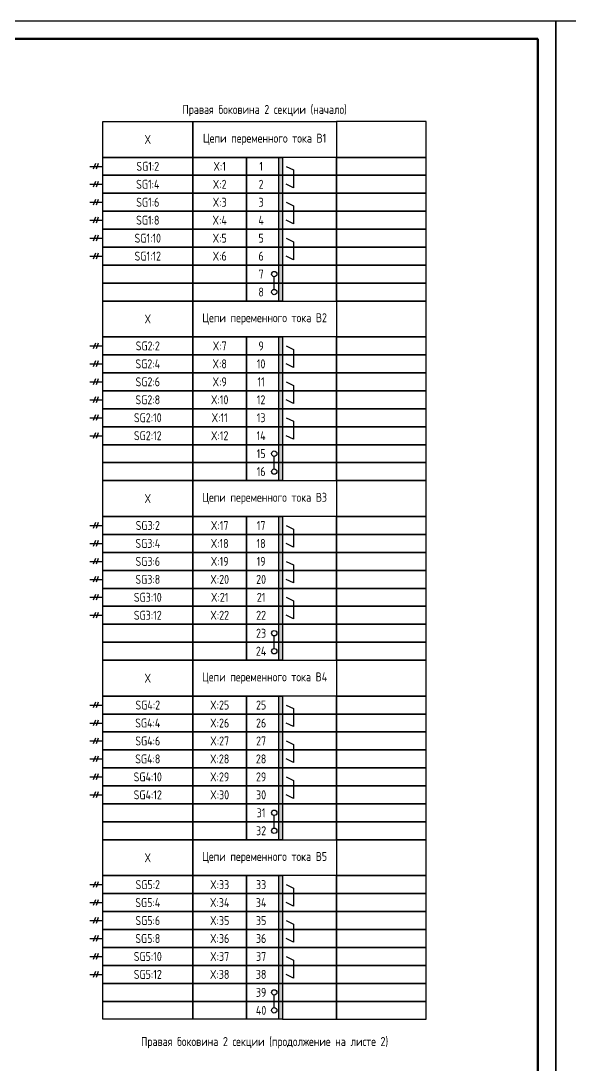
# Model space of a CAD drawing. Header units: millimetres. Extents: x -1043 to 5194, y -96 to 1568.
# Drawn here: x 4348.2 to 4501, y 1102.8 to 1393.5 of the extents above; entities that cross this region are included whole.
import ezdxf

# ---------------------------------------------------------------- set-up
doc = ezdxf.new("R2010")
doc.units = ezdxf.units.MM
doc.styles.add('Gost_type_A', font='GOST_A.TTF')

msp = doc.modelspace()

# ---------------------------------------------------------------- hatches: boundary and pattern name
h = msp.add_hatch(color=256)
h.dxf.hatch_style = 1
h.paths.add_polyline_path([(4421, 1355.54), (4420, 1355.54), (4420, 1315.54), (4421, 1315.54)])
h = msp.add_hatch(color=256)
h.dxf.hatch_style = 1
h.paths.add_polyline_path([(4421, 1305.54), (4420, 1305.54), (4420, 1265.54), (4421, 1265.54)])
h = msp.add_hatch(color=256)
h.dxf.hatch_style = 1
h.paths.add_polyline_path([(4421, 1255.54), (4420, 1255.54), (4420, 1215.54), (4421, 1215.54)])
h = msp.add_hatch(color=256)
h.dxf.hatch_style = 1
h.paths.add_polyline_path([(4421, 1205.54), (4420, 1205.54), (4420, 1165.54), (4421, 1165.54)])
h = msp.add_hatch(color=256)
h.dxf.hatch_style = 1
h.paths.add_polyline_path([(4421, 1155.54), (4420, 1155.54), (4420, 1115.54), (4421, 1115.54)])

# ---------------------------------------------------------------- linework, layer by layer
for p, q in [((4367.38, 1353.04), (4371, 1353.04)), ((4368.91, 1353.85), (4368.33, 1352.23)), ((4369.7, 1353.85), (4369.13, 1352.23)), ((4367.38, 1348.04), (4371, 1348.04)), ((4368.91, 1348.85), (4368.33, 1347.23)), ((4369.7, 1348.85), (4369.13, 1347.23)), ((4368.91, 1343.85), (4368.33, 1342.23)), ((4369.7, 1343.85), (4369.13, 1342.23)), ((4367.38, 1343.04), (4371, 1343.04)), ((4367.38, 1338.04), (4371, 1338.04)), ((4368.91, 1338.85), (4368.33, 1337.23)), ((4369.7, 1338.85), (4369.13, 1337.23)), ((4367.38, 1333.04), (4371, 1333.04)), ((4368.91, 1333.85), (4368.33, 1332.23)), ((4369.7, 1333.85), (4369.13, 1332.23)), ((4368.91, 1328.85), (4368.33, 1327.23)), ((4369.7, 1328.85), (4369.13, 1327.23)), ((4367.38, 1328.04), (4371, 1328.04)), ((4418.69, 1318.79), (4418.69, 1322.29)), ((4367.38, 1303.04), (4371, 1303.04)), ((4368.91, 1303.85), (4368.33, 1302.23)), ((4369.7, 1303.85), (4369.13, 1302.23)), ((4367.38, 1298.04), (4371, 1298.04)), ((4368.91, 1298.85), (4368.33, 1297.23)), ((4369.7, 1298.85), (4369.13, 1297.23)), ((4368.91, 1293.85), (4368.33, 1292.23)), ((4369.7, 1293.85), (4369.13, 1292.23)), ((4367.38, 1293.04), (4371, 1293.04)), ((4367.38, 1288.04), (4371, 1288.04)), ((4368.91, 1288.85), (4368.33, 1287.23)), ((4369.7, 1288.85), (4369.13, 1287.23)), ((4367.38, 1283.04), (4371, 1283.04)), ((4368.91, 1283.85), (4368.33, 1282.23)), ((4369.7, 1283.85), (4369.13, 1282.23)), ((4367.38, 1278.04), (4371, 1278.04)), ((4368.91, 1278.85), (4368.33, 1277.23)), ((4369.7, 1278.85), (4369.13, 1277.23)), ((4418.69, 1268.79), (4418.69, 1272.29)), ((4368.91, 1253.85), (4368.33, 1252.23)), ((4369.7, 1253.85), (4369.13, 1252.23)), ((4367.38, 1253.04), (4371, 1253.04)), ((4367.38, 1248.04), (4371, 1248.04)), ((4368.91, 1248.85), (4368.33, 1247.23)), ((4369.7, 1248.85), (4369.13, 1247.23)), ((4367.38, 1243.04), (4371, 1243.04)), ((4368.91, 1243.85), (4368.33, 1242.23)), ((4369.7, 1243.85), (4369.13, 1242.23)), ((4368.91, 1238.85), (4368.33, 1237.23)), ((4369.7, 1238.85), (4369.13, 1237.23)), ((4367.38, 1238.04), (4371, 1238.04)), ((4367.38, 1233.04), (4371, 1233.04)), ((4368.91, 1233.85), (4368.33, 1232.23)), ((4369.7, 1233.85), (4369.13, 1232.23)), ((4367.38, 1228.04), (4371, 1228.04)), ((4368.91, 1228.85), (4368.33, 1227.23)), ((4369.7, 1228.85), (4369.13, 1227.23)), ((4418.69, 1218.79), (4418.69, 1222.29)), ((4368.91, 1203.85), (4368.33, 1202.23)), ((4369.7, 1203.85), (4369.13, 1202.23)), ((4367.38, 1203.04), (4371, 1203.04)), ((4367.38, 1198.04), (4371, 1198.04)), ((4368.91, 1198.85), (4368.33, 1197.23)), ((4369.7, 1198.85), (4369.13, 1197.23)), ((4367.38, 1193.04), (4371, 1193.04)), ((4368.91, 1193.85), (4368.33, 1192.23)), ((4369.7, 1193.85), (4369.13, 1192.23)), ((4367.38, 1188.04), (4371, 1188.04)), ((4368.91, 1188.85), (4368.33, 1187.23)), ((4369.7, 1188.85), (4369.13, 1187.23)), ((4368.91, 1183.85), (4368.33, 1182.23)), ((4369.7, 1183.85), (4369.13, 1182.23)), ((4367.38, 1183.04), (4371, 1183.04)), ((4367.38, 1178.04), (4371, 1178.04)), ((4368.91, 1178.85), (4368.33, 1177.23)), ((4369.7, 1178.85), (4369.13, 1177.23)), ((4418.69, 1168.79), (4418.69, 1172.29)), ((4367.38, 1153.04), (4371, 1153.04)), ((4368.91, 1153.85), (4368.33, 1152.23)), ((4369.7, 1153.85), (4369.13, 1152.23)), ((4368.91, 1148.85), (4368.33, 1147.23)), ((4369.7, 1148.85), (4369.13, 1147.23)), ((4367.38, 1148.04), (4371, 1148.04)), ((4367.38, 1143.04), (4371, 1143.04)), ((4368.91, 1143.85), (4368.33, 1142.23)), ((4369.7, 1143.85), (4369.13, 1142.23)), ((4367.38, 1138.04), (4371, 1138.04)), ((4368.91, 1138.85), (4368.33, 1137.23)), ((4369.7, 1138.85), (4369.13, 1137.23)), ((4367.38, 1133.04), (4371, 1133.04)), ((4368.91, 1133.85), (4368.33, 1132.23)), ((4369.7, 1133.85), (4369.13, 1132.23)), ((4368.91, 1128.85), (4368.33, 1127.23)), ((4369.7, 1128.85), (4369.13, 1127.23)), ((4367.38, 1128.04), (4371, 1128.04)), ((4418.69, 1118.79), (4418.69, 1122.29))]:
    msp.add_line(p, q)
for points in [[(4497, 1393.54), (4497, 973.54), (4200, 973.54), (4200, 1393.54)], [(4794, 1393.54), (4794, 973.54), (4497, 973.54), (4497, 1393.54)], [(4371, 1365.54), (4396, 1365.54), (4396, 1355.54), (4371, 1355.54)], [(4396, 1365.54), (4436, 1365.54), (4436, 1355.54), (4396, 1355.54)], [(4461, 1365.54), (4436, 1365.54), (4436, 1355.54), (4461, 1355.54)], [(4371, 1355.54), (4396, 1355.54), (4396, 1350.54), (4371, 1350.54)], [(4396, 1355.54), (4411, 1355.54), (4411, 1350.54), (4396, 1350.54)], [(4411, 1355.54), (4421, 1355.54), (4421, 1350.54), (4411, 1350.54)], [(4436, 1355.54), (4421, 1355.54), (4421, 1350.54), (4436, 1350.54)], [(4461, 1355.54), (4436, 1355.54), (4436, 1350.54), (4461, 1350.54)], [(4371, 1350.54), (4396, 1350.54), (4396, 1345.54), (4371, 1345.54)], [(4396, 1350.54), (4411, 1350.54), (4411, 1345.54), (4396, 1345.54)], [(4411, 1350.54), (4421, 1350.54), (4421, 1345.54), (4411, 1345.54)], [(4436, 1350.54), (4421, 1350.54), (4421, 1345.54), (4436, 1345.54)], [(4461, 1350.54), (4436, 1350.54), (4436, 1345.54), (4461, 1345.54)], [(4371, 1345.54), (4396, 1345.54), (4396, 1340.54), (4371, 1340.54)], [(4396, 1345.54), (4411, 1345.54), (4411, 1340.54), (4396, 1340.54)], [(4411, 1345.54), (4421, 1345.54), (4421, 1340.54), (4411, 1340.54)], [(4436, 1345.54), (4421, 1345.54), (4421, 1340.54), (4436, 1340.54)], [(4461, 1345.54), (4436, 1345.54), (4436, 1340.54), (4461, 1340.54)], [(4371, 1340.54), (4396, 1340.54), (4396, 1335.54), (4371, 1335.54)], [(4396, 1340.54), (4411, 1340.54), (4411, 1335.54), (4396, 1335.54)], [(4411, 1340.54), (4421, 1340.54), (4421, 1335.54), (4411, 1335.54)], [(4436, 1340.54), (4421, 1340.54), (4421, 1335.54), (4436, 1335.54)], [(4461, 1340.54), (4436, 1340.54), (4436, 1335.54), (4461, 1335.54)], [(4371, 1335.54), (4396, 1335.54), (4396, 1330.54), (4371, 1330.54)], [(4396, 1335.54), (4411, 1335.54), (4411, 1330.54), (4396, 1330.54)], [(4411, 1335.54), (4421, 1335.54), (4421, 1330.54), (4411, 1330.54)], [(4436, 1335.54), (4421, 1335.54), (4421, 1330.54), (4436, 1330.54)], [(4461, 1335.54), (4436, 1335.54), (4436, 1330.54), (4461, 1330.54)], [(4371, 1330.54), (4396, 1330.54), (4396, 1325.54), (4371, 1325.54)], [(4396, 1330.54), (4411, 1330.54), (4411, 1325.54), (4396, 1325.54)], [(4411, 1330.54), (4421, 1330.54), (4421, 1325.54), (4411, 1325.54)], [(4436, 1330.54), (4421, 1330.54), (4421, 1325.54), (4436, 1325.54)], [(4461, 1330.54), (4436, 1330.54), (4436, 1325.54), (4461, 1325.54)], [(4371, 1325.54), (4396, 1325.54), (4396, 1320.54), (4371, 1320.54)], [(4396, 1325.54), (4411, 1325.54), (4411, 1320.54), (4396, 1320.54)], [(4411, 1325.54), (4421, 1325.54), (4421, 1320.54), (4411, 1320.54)], [(4436, 1325.54), (4421, 1325.54), (4421, 1320.54), (4436, 1320.54)], [(4461, 1325.54), (4436, 1325.54), (4436, 1320.54), (4461, 1320.54)], [(4371, 1320.54), (4396, 1320.54), (4396, 1315.54), (4371, 1315.54)], [(4396, 1320.54), (4411, 1320.54), (4411, 1315.54), (4396, 1315.54)], [(4411, 1320.54), (4421, 1320.54), (4421, 1315.54), (4411, 1315.54)], [(4436, 1320.54), (4421, 1320.54), (4421, 1315.54), (4436, 1315.54)], [(4461, 1320.54), (4436, 1320.54), (4436, 1315.54), (4461, 1315.54)], [(4371, 1315.54), (4396, 1315.54), (4396, 1305.54), (4371, 1305.54)], [(4396, 1315.54), (4436, 1315.54), (4436, 1305.54), (4396, 1305.54)], [(4461, 1315.54), (4436, 1315.54), (4436, 1305.54), (4461, 1305.54)], [(4371, 1305.54), (4396, 1305.54), (4396, 1300.54), (4371, 1300.54)], [(4396, 1305.54), (4411, 1305.54), (4411, 1300.54), (4396, 1300.54)], [(4411, 1305.54), (4421, 1305.54), (4421, 1300.54), (4411, 1300.54)], [(4436, 1305.54), (4421, 1305.54), (4421, 1300.54), (4436, 1300.54)], [(4461, 1305.54), (4436, 1305.54), (4436, 1300.54), (4461, 1300.54)], [(4371, 1300.54), (4396, 1300.54), (4396, 1295.54), (4371, 1295.54)], [(4396, 1300.54), (4411, 1300.54), (4411, 1295.54), (4396, 1295.54)], [(4411, 1300.54), (4421, 1300.54), (4421, 1295.54), (4411, 1295.54)], [(4436, 1300.54), (4421, 1300.54), (4421, 1295.54), (4436, 1295.54)], [(4461, 1300.54), (4436, 1300.54), (4436, 1295.54), (4461, 1295.54)], [(4371, 1295.54), (4396, 1295.54), (4396, 1290.54), (4371, 1290.54)], [(4396, 1295.54), (4411, 1295.54), (4411, 1290.54), (4396, 1290.54)], [(4411, 1295.54), (4421, 1295.54), (4421, 1290.54), (4411, 1290.54)], [(4436, 1295.54), (4421, 1295.54), (4421, 1290.54), (4436, 1290.54)], [(4461, 1295.54), (4436, 1295.54), (4436, 1290.54), (4461, 1290.54)], [(4371, 1290.54), (4396, 1290.54), (4396, 1285.54), (4371, 1285.54)], [(4396, 1290.54), (4411, 1290.54), (4411, 1285.54), (4396, 1285.54)], [(4411, 1290.54), (4421, 1290.54), (4421, 1285.54), (4411, 1285.54)], [(4436, 1290.54), (4421, 1290.54), (4421, 1285.54), (4436, 1285.54)], [(4461, 1290.54), (4436, 1290.54), (4436, 1285.54), (4461, 1285.54)], [(4371, 1285.54), (4396, 1285.54), (4396, 1280.54), (4371, 1280.54)], [(4396, 1285.54), (4411, 1285.54), (4411, 1280.54), (4396, 1280.54)], [(4411, 1285.54), (4421, 1285.54), (4421, 1280.54), (4411, 1280.54)], [(4436, 1285.54), (4421, 1285.54), (4421, 1280.54), (4436, 1280.54)], [(4461, 1285.54), (4436, 1285.54), (4436, 1280.54), (4461, 1280.54)], [(4371, 1280.54), (4396, 1280.54), (4396, 1275.54), (4371, 1275.54)], [(4396, 1280.54), (4411, 1280.54), (4411, 1275.54), (4396, 1275.54)], [(4411, 1280.54), (4421, 1280.54), (4421, 1275.54), (4411, 1275.54)], [(4436, 1280.54), (4421, 1280.54), (4421, 1275.54), (4436, 1275.54)], [(4461, 1280.54), (4436, 1280.54), (4436, 1275.54), (4461, 1275.54)], [(4371, 1275.54), (4396, 1275.54), (4396, 1270.54), (4371, 1270.54)], [(4396, 1275.54), (4411, 1275.54), (4411, 1270.54), (4396, 1270.54)], [(4411, 1275.54), (4421, 1275.54), (4421, 1270.54), (4411, 1270.54)], [(4436, 1275.54), (4421, 1275.54), (4421, 1270.54), (4436, 1270.54)], [(4461, 1275.54), (4436, 1275.54), (4436, 1270.54), (4461, 1270.54)], [(4371, 1270.54), (4396, 1270.54), (4396, 1265.54), (4371, 1265.54)], [(4396, 1270.54), (4411, 1270.54), (4411, 1265.54), (4396, 1265.54)], [(4411, 1270.54), (4421, 1270.54), (4421, 1265.54), (4411, 1265.54)], [(4436, 1270.54), (4421, 1270.54), (4421, 1265.54), (4436, 1265.54)], [(4461, 1270.54), (4436, 1270.54), (4436, 1265.54), (4461, 1265.54)], [(4371, 1265.54), (4396, 1265.54), (4396, 1255.54), (4371, 1255.54)], [(4396, 1265.54), (4436, 1265.54), (4436, 1255.54), (4396, 1255.54)], [(4461, 1265.54), (4436, 1265.54), (4436, 1255.54), (4461, 1255.54)], [(4371, 1255.54), (4396, 1255.54), (4396, 1250.54), (4371, 1250.54)], [(4396, 1255.54), (4411, 1255.54), (4411, 1250.54), (4396, 1250.54)], [(4411, 1255.54), (4421, 1255.54), (4421, 1250.54), (4411, 1250.54)], [(4436, 1255.54), (4421, 1255.54), (4421, 1250.54), (4436, 1250.54)], [(4461, 1255.54), (4436, 1255.54), (4436, 1250.54), (4461, 1250.54)], [(4371, 1250.54), (4396, 1250.54), (4396, 1245.54), (4371, 1245.54)], [(4396, 1250.54), (4411, 1250.54), (4411, 1245.54), (4396, 1245.54)], [(4411, 1250.54), (4421, 1250.54), (4421, 1245.54), (4411, 1245.54)], [(4436, 1250.54), (4421, 1250.54), (4421, 1245.54), (4436, 1245.54)], [(4461, 1250.54), (4436, 1250.54), (4436, 1245.54), (4461, 1245.54)], [(4371, 1245.54), (4396, 1245.54), (4396, 1240.54), (4371, 1240.54)], [(4396, 1245.54), (4411, 1245.54), (4411, 1240.54), (4396, 1240.54)], [(4411, 1245.54), (4421, 1245.54), (4421, 1240.54), (4411, 1240.54)], [(4436, 1245.54), (4421, 1245.54), (4421, 1240.54), (4436, 1240.54)], [(4461, 1245.54), (4436, 1245.54), (4436, 1240.54), (4461, 1240.54)], [(4371, 1240.54), (4396, 1240.54), (4396, 1235.54), (4371, 1235.54)], [(4396, 1240.54), (4411, 1240.54), (4411, 1235.54), (4396, 1235.54)], [(4411, 1240.54), (4421, 1240.54), (4421, 1235.54), (4411, 1235.54)], [(4436, 1240.54), (4421, 1240.54), (4421, 1235.54), (4436, 1235.54)], [(4461, 1240.54), (4436, 1240.54), (4436, 1235.54), (4461, 1235.54)], [(4371, 1235.54), (4396, 1235.54), (4396, 1230.54), (4371, 1230.54)], [(4396, 1235.54), (4411, 1235.54), (4411, 1230.54), (4396, 1230.54)], [(4411, 1235.54), (4421, 1235.54), (4421, 1230.54), (4411, 1230.54)], [(4436, 1235.54), (4421, 1235.54), (4421, 1230.54), (4436, 1230.54)], [(4461, 1235.54), (4436, 1235.54), (4436, 1230.54), (4461, 1230.54)], [(4371, 1230.54), (4396, 1230.54), (4396, 1225.54), (4371, 1225.54)], [(4396, 1230.54), (4411, 1230.54), (4411, 1225.54), (4396, 1225.54)], [(4411, 1230.54), (4421, 1230.54), (4421, 1225.54), (4411, 1225.54)], [(4436, 1230.54), (4421, 1230.54), (4421, 1225.54), (4436, 1225.54)], [(4461, 1230.54), (4436, 1230.54), (4436, 1225.54), (4461, 1225.54)], [(4371, 1225.54), (4396, 1225.54), (4396, 1220.54), (4371, 1220.54)], [(4396, 1225.54), (4411, 1225.54), (4411, 1220.54), (4396, 1220.54)], [(4411, 1225.54), (4421, 1225.54), (4421, 1220.54), (4411, 1220.54)], [(4436, 1225.54), (4421, 1225.54), (4421, 1220.54), (4436, 1220.54)], [(4461, 1225.54), (4436, 1225.54), (4436, 1220.54), (4461, 1220.54)], [(4371, 1220.54), (4396, 1220.54), (4396, 1215.54), (4371, 1215.54)], [(4396, 1220.54), (4411, 1220.54), (4411, 1215.54), (4396, 1215.54)], [(4411, 1220.54), (4421, 1220.54), (4421, 1215.54), (4411, 1215.54)], [(4436, 1220.54), (4421, 1220.54), (4421, 1215.54), (4436, 1215.54)], [(4461, 1220.54), (4436, 1220.54), (4436, 1215.54), (4461, 1215.54)], [(4371, 1215.54), (4396, 1215.54), (4396, 1205.54), (4371, 1205.54)], [(4396, 1215.54), (4436, 1215.54), (4436, 1205.54), (4396, 1205.54)], [(4461, 1215.54), (4436, 1215.54), (4436, 1205.54), (4461, 1205.54)], [(4371, 1205.54), (4396, 1205.54), (4396, 1200.54), (4371, 1200.54)], [(4396, 1205.54), (4411, 1205.54), (4411, 1200.54), (4396, 1200.54)], [(4411, 1205.54), (4421, 1205.54), (4421, 1200.54), (4411, 1200.54)], [(4436, 1205.54), (4421, 1205.54), (4421, 1200.54), (4436, 1200.54)], [(4461, 1205.54), (4436, 1205.54), (4436, 1200.54), (4461, 1200.54)], [(4371, 1200.54), (4396, 1200.54), (4396, 1195.54), (4371, 1195.54)], [(4396, 1200.54), (4411, 1200.54), (4411, 1195.54), (4396, 1195.54)], [(4411, 1200.54), (4421, 1200.54), (4421, 1195.54), (4411, 1195.54)], [(4436, 1200.54), (4421, 1200.54), (4421, 1195.54), (4436, 1195.54)], [(4461, 1200.54), (4436, 1200.54), (4436, 1195.54), (4461, 1195.54)], [(4371, 1195.54), (4396, 1195.54), (4396, 1190.54), (4371, 1190.54)], [(4396, 1195.54), (4411, 1195.54), (4411, 1190.54), (4396, 1190.54)], [(4411, 1195.54), (4421, 1195.54), (4421, 1190.54), (4411, 1190.54)], [(4436, 1195.54), (4421, 1195.54), (4421, 1190.54), (4436, 1190.54)], [(4461, 1195.54), (4436, 1195.54), (4436, 1190.54), (4461, 1190.54)], [(4371, 1190.54), (4396, 1190.54), (4396, 1185.54), (4371, 1185.54)], [(4396, 1190.54), (4411, 1190.54), (4411, 1185.54), (4396, 1185.54)], [(4411, 1190.54), (4421, 1190.54), (4421, 1185.54), (4411, 1185.54)], [(4436, 1190.54), (4421, 1190.54), (4421, 1185.54), (4436, 1185.54)], [(4461, 1190.54), (4436, 1190.54), (4436, 1185.54), (4461, 1185.54)], [(4371, 1185.54), (4396, 1185.54), (4396, 1180.54), (4371, 1180.54)], [(4396, 1185.54), (4411, 1185.54), (4411, 1180.54), (4396, 1180.54)], [(4411, 1185.54), (4421, 1185.54), (4421, 1180.54), (4411, 1180.54)], [(4436, 1185.54), (4421, 1185.54), (4421, 1180.54), (4436, 1180.54)], [(4461, 1185.54), (4436, 1185.54), (4436, 1180.54), (4461, 1180.54)], [(4371, 1180.54), (4396, 1180.54), (4396, 1175.54), (4371, 1175.54)], [(4396, 1180.54), (4411, 1180.54), (4411, 1175.54), (4396, 1175.54)], [(4411, 1180.54), (4421, 1180.54), (4421, 1175.54), (4411, 1175.54)], [(4436, 1180.54), (4421, 1180.54), (4421, 1175.54), (4436, 1175.54)], [(4461, 1180.54), (4436, 1180.54), (4436, 1175.54), (4461, 1175.54)], [(4371, 1175.54), (4396, 1175.54), (4396, 1170.54), (4371, 1170.54)], [(4396, 1175.54), (4411, 1175.54), (4411, 1170.54), (4396, 1170.54)], [(4411, 1175.54), (4421, 1175.54), (4421, 1170.54), (4411, 1170.54)], [(4436, 1175.54), (4421, 1175.54), (4421, 1170.54), (4436, 1170.54)], [(4461, 1175.54), (4436, 1175.54), (4436, 1170.54), (4461, 1170.54)], [(4371, 1170.54), (4396, 1170.54), (4396, 1165.54), (4371, 1165.54)], [(4396, 1170.54), (4411, 1170.54), (4411, 1165.54), (4396, 1165.54)], [(4411, 1170.54), (4421, 1170.54), (4421, 1165.54), (4411, 1165.54)], [(4436, 1170.54), (4421, 1170.54), (4421, 1165.54), (4436, 1165.54)], [(4461, 1170.54), (4436, 1170.54), (4436, 1165.54), (4461, 1165.54)], [(4371, 1165.54), (4396, 1165.54), (4396, 1155.54), (4371, 1155.54)], [(4396, 1165.54), (4436, 1165.54), (4436, 1155.54), (4396, 1155.54)], [(4461, 1165.54), (4436, 1165.54), (4436, 1155.54), (4461, 1155.54)], [(4371, 1155.54), (4396, 1155.54), (4396, 1150.54), (4371, 1150.54)], [(4396, 1155.54), (4411, 1155.54), (4411, 1150.54), (4396, 1150.54)], [(4411, 1155.54), (4421, 1155.54), (4421, 1150.54), (4411, 1150.54)], [(4436, 1155.54), (4421, 1155.54), (4421, 1150.54), (4436, 1150.54)], [(4461, 1155.54), (4436, 1155.54), (4436, 1150.54), (4461, 1150.54)], [(4371, 1150.54), (4396, 1150.54), (4396, 1145.54), (4371, 1145.54)], [(4396, 1150.54), (4411, 1150.54), (4411, 1145.54), (4396, 1145.54)], [(4411, 1150.54), (4421, 1150.54), (4421, 1145.54), (4411, 1145.54)], [(4436, 1150.54), (4421, 1150.54), (4421, 1145.54), (4436, 1145.54)], [(4461, 1150.54), (4436, 1150.54), (4436, 1145.54), (4461, 1145.54)], [(4371, 1145.54), (4396, 1145.54), (4396, 1140.54), (4371, 1140.54)], [(4396, 1145.54), (4411, 1145.54), (4411, 1140.54), (4396, 1140.54)], [(4411, 1145.54), (4421, 1145.54), (4421, 1140.54), (4411, 1140.54)], [(4436, 1145.54), (4421, 1145.54), (4421, 1140.54), (4436, 1140.54)], [(4461, 1145.54), (4436, 1145.54), (4436, 1140.54), (4461, 1140.54)], [(4371, 1140.54), (4396, 1140.54), (4396, 1135.54), (4371, 1135.54)], [(4396, 1140.54), (4411, 1140.54), (4411, 1135.54), (4396, 1135.54)], [(4411, 1140.54), (4421, 1140.54), (4421, 1135.54), (4411, 1135.54)], [(4436, 1140.54), (4421, 1140.54), (4421, 1135.54), (4436, 1135.54)], [(4461, 1140.54), (4436, 1140.54), (4436, 1135.54), (4461, 1135.54)], [(4371, 1135.54), (4396, 1135.54), (4396, 1130.54), (4371, 1130.54)], [(4396, 1135.54), (4411, 1135.54), (4411, 1130.54), (4396, 1130.54)], [(4411, 1135.54), (4421, 1135.54), (4421, 1130.54), (4411, 1130.54)], [(4436, 1135.54), (4421, 1135.54), (4421, 1130.54), (4436, 1130.54)], [(4461, 1135.54), (4436, 1135.54), (4436, 1130.54), (4461, 1130.54)], [(4371, 1130.54), (4396, 1130.54), (4396, 1125.54), (4371, 1125.54)], [(4396, 1130.54), (4411, 1130.54), (4411, 1125.54), (4396, 1125.54)], [(4411, 1130.54), (4421, 1130.54), (4421, 1125.54), (4411, 1125.54)], [(4436, 1130.54), (4421, 1130.54), (4421, 1125.54), (4436, 1125.54)], [(4461, 1130.54), (4436, 1130.54), (4436, 1125.54), (4461, 1125.54)], [(4371, 1125.54), (4396, 1125.54), (4396, 1120.54), (4371, 1120.54)], [(4396, 1125.54), (4411, 1125.54), (4411, 1120.54), (4396, 1120.54)], [(4411, 1125.54), (4421, 1125.54), (4421, 1120.54), (4411, 1120.54)], [(4436, 1125.54), (4421, 1125.54), (4421, 1120.54), (4436, 1120.54)], [(4461, 1125.54), (4436, 1125.54), (4436, 1120.54), (4461, 1120.54)], [(4371, 1120.54), (4396, 1120.54), (4396, 1115.54), (4371, 1115.54)], [(4396, 1120.54), (4411, 1120.54), (4411, 1115.54), (4396, 1115.54)], [(4411, 1120.54), (4421, 1120.54), (4421, 1115.54), (4411, 1115.54)], [(4436, 1120.54), (4421, 1120.54), (4421, 1115.54), (4436, 1115.54)], [(4461, 1120.54), (4436, 1120.54), (4436, 1115.54), (4461, 1115.54)]]:
    msp.add_lwpolyline(points, close=True)
at = {"lineweight": 50}
msp.add_lwpolyline([(4492, 1388.54), (4492, 978.54), (4220, 978.54), (4220, 1388.54)], close=True, dxfattribs=at)
for points in [[(4420, 1315.54), (4420, 1355.54), (4421, 1355.54), (4421, 1315.54)], [(4422, 1353.04), (4424, 1352.04), (4424, 1347.04), (4422, 1348.04)], [(4422, 1343.04), (4424, 1342.04), (4424, 1337.04), (4422, 1338.04)], [(4422, 1333.04), (4424, 1332.04), (4424, 1327.04), (4422, 1328.04)], [(4420, 1265.54), (4420, 1305.54), (4421, 1305.54), (4421, 1265.54)], [(4422, 1303.04), (4424, 1302.04), (4424, 1297.04), (4422, 1298.04)], [(4422, 1293.04), (4424, 1292.04), (4424, 1287.04), (4422, 1288.04)], [(4422, 1283.04), (4424, 1282.04), (4424, 1277.04), (4422, 1278.04)], [(4420, 1215.54), (4420, 1255.54), (4421, 1255.54), (4421, 1215.54)], [(4422, 1253.04), (4424, 1252.04), (4424, 1247.04), (4422, 1248.04)], [(4422, 1243.04), (4424, 1242.04), (4424, 1237.04), (4422, 1238.04)], [(4422, 1233.04), (4424, 1232.04), (4424, 1227.04), (4422, 1228.04)], [(4420, 1165.54), (4420, 1205.54), (4421, 1205.54), (4421, 1165.54)], [(4422, 1203.04), (4424, 1202.04), (4424, 1197.04), (4422, 1198.04)], [(4422, 1193.04), (4424, 1192.04), (4424, 1187.04), (4422, 1188.04)], [(4422, 1183.04), (4424, 1182.04), (4424, 1177.04), (4422, 1178.04)], [(4420, 1115.54), (4420, 1155.54), (4421, 1155.54), (4421, 1115.54)], [(4422, 1153.04), (4424, 1152.04), (4424, 1147.04), (4422, 1148.04)], [(4422, 1143.04), (4424, 1142.04), (4424, 1137.04), (4422, 1138.04)], [(4422, 1133.04), (4424, 1132.04), (4424, 1127.04), (4422, 1128.04)]]:
    msp.add_lwpolyline(points)
for centre in [(4418.69, 1323.04), (4418.69, 1318.04), (4418.69, 1273.04), (4418.69, 1268.04), (4418.69, 1223.04), (4418.69, 1218.04), (4418.69, 1173.04), (4418.69, 1168.04), (4418.69, 1123.04), (4418.69, 1118.04)]:
    msp.add_circle(centre, 0.75)

# ---------------------------------------------------------------- texts
at = {"color": 6, "insert": (4416, 1368.54), "char_height": 2.5, "width": 90, "attachment_point": 5, "style": 'Gost_type_A'}
msp.add_mtext('Правая боковина 2 секции (начало)', dxfattribs=at)
at = {"char_height": 2.5, "attachment_point": 5, "style": 'Gost_type_A'}
for s, insert, width in [('X', (4383.5, 1360.54), 25), ('Цепи переменного тока В1', (4416, 1360.54), 40), ('SG1:2', (4383.5, 1353.04), 25), ('SG1:4', (4383.5, 1348.04), 25), ('SG1:6', (4383.5, 1343.04), 25), ('SG1:8', (4383.5, 1338.04), 25), ('SG1:10', (4383.5, 1333.04), 25), ('SG1:12', (4383.5, 1328.04), 25), ('X', (4383.5, 1310.54), 25), ('Цепи переменного тока В2', (4416, 1310.54), 40), ('SG2:2', (4383.5, 1303.04), 25), ('SG2:4', (4383.5, 1298.04), 25), ('SG2:6', (4383.5, 1293.04), 25), ('SG2:8', (4383.5, 1288.04), 25), ('SG2:10', (4383.5, 1283.04), 25), ('SG2:12', (4383.5, 1278.04), 25), ('Цепи переменного тока В3', (4416, 1260.54), 40), ('X', (4383.5, 1260.54), 25), ('SG3:2', (4383.5, 1253.04), 25), ('SG3:4', (4383.5, 1248.04), 25), ('SG3:6', (4383.5, 1243.04), 25), ('SG3:8', (4383.5, 1238.04), 25), ('SG3:10', (4383.5, 1233.04), 25), ('SG3:12', (4383.5, 1228.04), 25), ('X', (4383.5, 1210.54), 25), ('Цепи переменного тока В4', (4416, 1210.54), 40), ('SG4:2', (4383.5, 1203.04), 25), ('SG4:4', (4383.5, 1198.04), 25), ('SG4:6', (4383.5, 1193.04), 25), ('SG4:8', (4383.5, 1188.04), 25), ('SG4:10', (4383.5, 1183.04), 25), ('SG4:12', (4383.5, 1178.04), 25), ('X', (4383.5, 1160.54), 25), ('Цепи переменного тока В5', (4416, 1160.54), 40), ('SG5:2', (4383.5, 1153.04), 25), ('SG5:4', (4383.5, 1148.04), 25), ('SG5:6', (4383.5, 1143.04), 25), ('SG5:8', (4383.5, 1138.04), 25), ('SG5:10', (4383.5, 1133.04), 25), ('SG5:12', (4383.5, 1128.04), 25), ('Правая боковина 2 секции (продолжение на листе 2)', (4416, 1109.02), 90)]:
    msp.add_mtext(s, dxfattribs=dict(at, insert=insert, width=width))
at = {"ltscale": 10, "char_height": 2.5, "attachment_point": 5, "style": 'Gost_type_A'}
for s, insert, width in [('X:1', (4403.5, 1353.04), 15), ('1', (4415.03, 1353.04), 8), ('X:2', (4403.5, 1348.04), 15), ('2', (4415.03, 1348.04), 8), ('X:3', (4403.5, 1343.04), 15), ('3', (4415.03, 1343.04), 8), ('X:4', (4403.5, 1338.04), 15), ('4', (4415.03, 1338.04), 8), ('X:5', (4403.5, 1333.04), 15), ('5', (4415.03, 1333.04), 8), ('X:6', (4403.5, 1328.04), 15), ('6', (4415.03, 1328.04), 8), ('7', (4415.03, 1323.04), 8), ('8', (4415.03, 1318.04), 8), ('X:7', (4403.5, 1303.04), 15), ('9', (4415.03, 1303.04), 8), ('X:8', (4403.5, 1298.04), 15), ('10', (4415.03, 1298.04), 8), ('X:9', (4403.5, 1293.04), 15), ('11', (4415.03, 1293.04), 8), ('X:10', (4403.5, 1288.04), 15), ('12', (4415.03, 1288.04), 8), ('X:11', (4403.5, 1283.04), 15), ('13', (4415.03, 1283.04), 8), ('X:12', (4403.5, 1278.04), 15), ('14', (4415.03, 1278.04), 8), ('15', (4415.03, 1273.04), 8), ('16', (4415.03, 1268.04), 8), ('X:17', (4403.5, 1253.04), 15), ('17', (4415.03, 1253.04), 8), ('X:18', (4403.5, 1248.04), 15), ('18', (4415.03, 1248.04), 8), ('X:19', (4403.5, 1243.04), 15), ('19', (4415.03, 1243.04), 8), ('X:20', (4403.5, 1238.04), 15), ('20', (4415.03, 1238.04), 8), ('X:21', (4403.5, 1233.04), 15), ('21', (4415.03, 1233.04), 8), ('X:22', (4403.5, 1228.04), 15), ('22', (4415.03, 1228.04), 8), ('23', (4415.03, 1223.04), 8), ('24', (4415.03, 1218.04), 8), ('X:25', (4403.5, 1203.04), 15), ('25', (4415.03, 1203.04), 8), ('X:26', (4403.5, 1198.04), 15), ('26', (4415.03, 1198.04), 8), ('X:27', (4403.5, 1193.04), 15), ('27', (4415.03, 1193.04), 8), ('X:28', (4403.5, 1188.04), 15), ('28', (4415.03, 1188.04), 8), ('X:29', (4403.5, 1183.04), 15), ('29', (4415.03, 1183.04), 8), ('X:30', (4403.5, 1178.04), 15), ('30', (4415.03, 1178.04), 8), ('31', (4415.03, 1173.04), 8), ('32', (4415.03, 1168.04), 8), ('X:33', (4403.5, 1153.04), 15), ('33', (4415.03, 1153.04), 8), ('X:34', (4403.5, 1148.04), 15), ('34', (4415.03, 1148.04), 8), ('X:35', (4403.5, 1143.04), 15), ('35', (4415.03, 1143.04), 8), ('X:36', (4403.5, 1138.04), 15), ('36', (4415.03, 1138.04), 8), ('X:37', (4403.5, 1133.04), 15), ('37', (4415.03, 1133.04), 8), ('X:38', (4403.5, 1128.04), 15), ('38', (4415.03, 1128.04), 8), ('39', (4415.03, 1123.04), 8), ('40', (4415.03, 1118.04), 8)]:
    msp.add_mtext(s, dxfattribs=dict(at, insert=insert, width=width))

doc.saveas('drawing.dxf')
